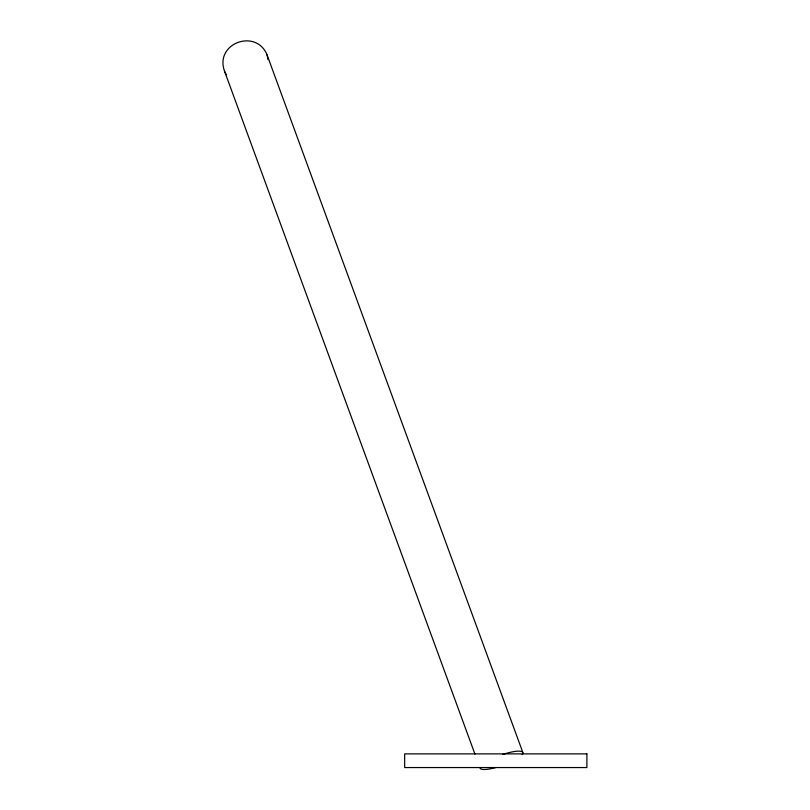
<?xml version="1.0" encoding="UTF-8"?>
<svg xmlns="http://www.w3.org/2000/svg" width="810" height="810" viewBox="0 0 810 810"><rect width="100%" height="100%" fill="white"/><g stroke="black" fill="none" stroke-linecap="round" stroke-linejoin="round"><path stroke-width="1.21" d="M522.804 752.369L267.067 54.898C256.051 27.864 213.891 43.446 224.704 71.665L474.923 754.069M224.704 71.665L226.294 74.722M267.067 54.898L267.978 59.687M495.771 767.556A22.781 5.143 -20.1 0 1 480.138 768.295M502.615 754.485A22.781 5.143 -20.1 0 1 522.167 754.626M586.896 753.887L404.656 753.887L404.656 767.556L586.896 767.556L586.896 753.887"/></g></svg>
